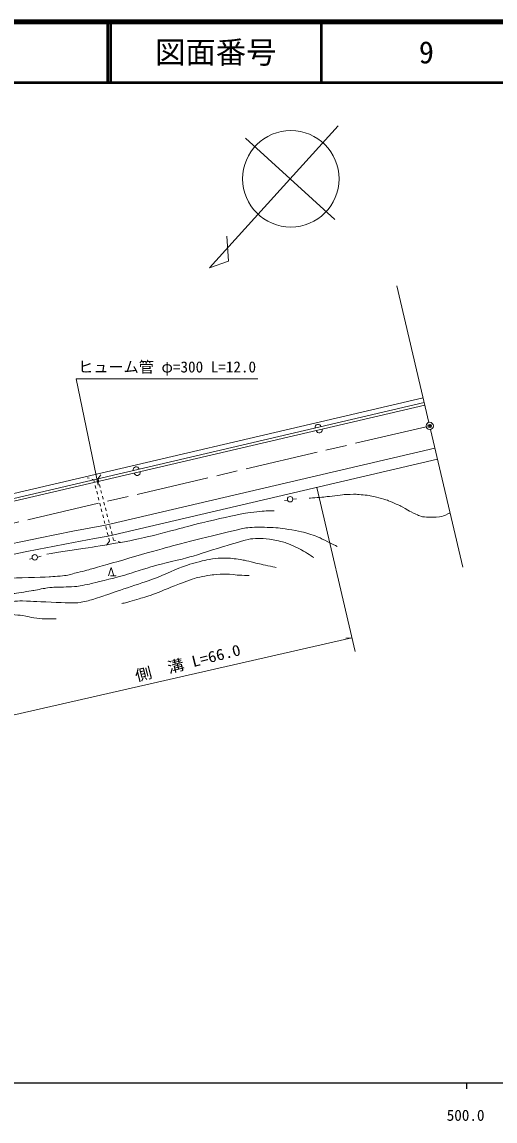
# Model space of a CAD drawing. Units: millimetres, scale not verified. Extents: x 40000 to 680000, y 20000 to 380000.
# Drawn here: x 494644 to 572700, y 198715 to 380000 of the extents above; entities that cross this region are included whole.
import ezdxf
from ezdxf.enums import TextEntityAlignment as Align

# ---------------------------------------------------------------- set-up
doc = ezdxf.new("R2010")
doc.units = ezdxf.units.MM
doc.header["$LTSCALE"] = 1000
doc.header["$PDMODE"] = 32
doc.header["$PDSIZE"] = 500
doc.linetypes.add('CHAIN', pattern=[18.5, 12, -1.5, 3.5, -1.5])
for name, color, linetype, lineweight in [('M-BGD', 7, 'Continuous', 13), ('M-BMK', 2, 'CHAIN', 13), ('M-STR-HTXT', 7, 'Continuous', 13), ('M-TTL', 2, 'Continuous', 140), ('M-TTL-BAND', 7, 'Continuous', 25), ('M-TTL-LINE', 7, 'Continuous', 50), ('M-TTL-TXT', 7, 'Continuous', 13), ('M-WORK', 1, 'Continuous', 13)]:
    doc.layers.add(name, color=color, linetype=linetype, lineweight=lineweight)
doc.layers.add('M-OTRS', color=6, linetype='Continuous')
doc.styles.add('ＭＳ ゴシック', font='')
doc.styles.get('ＭＳ ゴシック').set_extended_font_data('MS Gothic')

msp = doc.modelspace()

# ---------------------------------------------------------------- linework, layer by layer
at = {"layer": 'M-BGD'}
msp.add_circle((561924, 313367), 600, dxfattribs=at)
at = {"layer": 'M-BMK'}
msp.add_line((561340, 313230), (465176, 290769), dxfattribs=at)
at = {"layer": 'M-OTRS'}
msp.add_point((561924, 313367), dxfattribs=at)
at = {"layer": 'M-STR-HTXT'}
for p, q in [((507213, 303616), (507276, 304548)), ((549613, 276136), (543286, 303227)), ((549086, 278392), (548104, 278354))]:
    msp.add_line(p, q, dxfattribs=at)
for points in [[(507213, 303616), (503589, 321136), (533589, 321136)], [(549086, 278392), (484872, 263807), (485773, 264200)]]:
    msp.add_lwpolyline(points, dxfattribs=at)
at = {"layer": 'M-TTL'}
msp.add_line((680000, 380000), (40000, 380000), dxfattribs=at)
at = {"layer": 'M-TTL-BAND'}
for p, q in [((40000, 205000), (579000, 205000)), ((568000, 205000), (568000, 204000))]:
    msp.add_line(p, q, dxfattribs=at)
at = {"layer": 'M-TTL-LINE'}
for p, q in [((508747, 380000), (508747, 370000)), ((509247, 380000), (509247, 370000)), ((543997, 380000), (543997, 370000)), ((40000, 370000), (680000, 370000))]:
    msp.add_line(p, q, dxfattribs=at)
at = {"layer": 'M-WORK'}
for p, q in [((546271, 347439), (531502, 360822)), ((556484, 336495), (561787, 313951)), ((560835, 317997), (475448, 298054)), ((561017, 317223), (480422, 298399)), ((561120, 316787), (480596, 297980)), ((562062, 312782), (567406, 290064)), ((562787, 309698), (508409, 296997)), ((563215, 307881), (508874, 295189)), ((505421, 304824), (505714, 304731)), ((506190, 304579), (506483, 304486)), ((507169, 304646), (507665, 305307)), ((507285, 304194), (507169, 304646)), ((506483, 304486), (506599, 304033)), ((506724, 303549), (506849, 303065)), ((507534, 303225), (507410, 303709)), ((506973, 302581), (507098, 302096)), ((507222, 301612), (507347, 301128)), ((507783, 302257), (507659, 302741)), ((508032, 301288), (507908, 301772)), ((537982, 301081), (538463, 301150)), ((539344, 301278), (539959, 301367)), ((507471, 300644), (507596, 300159)), ((507720, 299675), (507845, 299191)), ((508281, 300320), (508157, 300804)), ((508531, 299351), (508406, 299835)), ((507969, 298707), (508094, 298222)), ((508218, 297738), (508343, 297254)), ((508780, 298383), (508655, 298867)), ((509029, 297414), (508904, 297898)), ((508468, 296770), (508592, 296285)), ((508717, 295801), (508841, 295317)), ((509278, 296446), (509153, 296930)), ((509527, 295477), (509402, 295961)), ((509082, 294380), (508586, 293719)), ((508966, 294833), (509082, 294380)), ((509768, 294540), (509651, 294993)), ((510061, 294447), (509768, 294540)), ((510830, 294202), (510537, 294295)), ((497211, 291727), (497816, 291869)), ((495871, 291411), (496345, 291523)), ((509277, 288642), (510180, 288642))]:
    msp.add_line(p, q, dxfattribs=at)
for points in [[(546790, 362852), (525560, 339425), (528724, 340559), (528442, 344660)], [(508913, 288642), (509363, 290035), (509812, 288642)]]:
    msp.add_lwpolyline(points, dxfattribs=at)
for centre, radius in [((539007, 354132), 7965), ((538894, 301281), 450), ((496762, 291690), 450)]:
    msp.add_circle(centre, radius, dxfattribs=at)
for centre, radius, start, end in [((543502, 313132), 500, 13.14669, 193.14669), ((543697, 312718), 500, 193.14669, 13.14669), ((513480, 306120), 500, 13.14669, 193.14669), ((513653, 305701), 500, 193.14669, 13.14669), ((605622, -237045), 542818, 100.31678, 109.54497), ((599668, -222431), 525523, 99.9488, 108.06094)]:
    msp.add_arc(centre, radius, start, end, dxfattribs=at)
for points, knots in [([(542011, 301439), (542554, 301476), (544180, 301615), (544721, 301670), (545337, 301734), (547178, 301983), (547795, 302034), (548187, 302066), (549370, 302103), (549763, 302087), (550237, 302067), (551657, 301938), (552124, 301851), (552695, 301743), (554386, 301304), (554936, 301116), (555400, 300957), (556738, 300336), (557179, 300121), (557470, 299978), (558308, 299480), (558595, 299328), (558851, 299193), (559628, 298802), (559894, 298687), (560061, 298615), (560575, 298429), (560754, 298397), (561017, 298350), (561819, 298292), (562086, 298296), (562452, 298302), (563554, 298354), (563908, 298448), (564185, 298521), (564824, 298789), (565300, 299018)], [0, 0, 0, 0, 1, 1, 1, 2, 2, 2, 3, 3, 3, 4, 4, 4, 5, 5, 5, 6, 6, 6, 7, 7, 7, 8, 8, 8, 9, 9, 9, 10, 10, 10, 11, 11, 11, 12, 12, 12, 12]), ([(536230, 299338), (535905, 299361), (534926, 299355), (534601, 299329), (533919, 299273), (531875, 299051), (531201, 298927), (529989, 298705), (526381, 297887), (525181, 297605), (524374, 297415), (521970, 296774), (521167, 296566), (520053, 296278), (516714, 295398), (515595, 295126), (514905, 294958), (512823, 294502), (512125, 294371), (510960, 294152), (507453, 293561), (506283, 293375), (504779, 293135), (500260, 292455), (498751, 292242)], [0, 0, 0, 0, 1, 1, 1, 2, 2, 2, 3, 3, 3, 4, 4, 4, 5, 5, 5, 6, 6, 6, 7, 7, 7, 8, 8, 8, 8]), ([(546635, 293474), (546033, 293819), (544167, 294752), (543528, 295027), (543060, 295229), (541612, 295732), (541115, 295849), (540346, 296029), (538005, 296419), (537220, 296510), (536567, 296585), (534595, 296675), (533938, 296675), (533418, 296675), (531850, 296620), (531341, 296510), (528852, 295971), (521444, 294098), (518983, 293440), (516355, 292738), (508521, 290448), (505901, 289715), (505391, 289572), (503850, 289193), (503337, 289063), (503054, 288992), (502209, 288749), (501920, 288709), (501363, 288631), (499678, 288501), (499115, 288473), (497751, 288406), (493656, 288292), (492292, 288237), (491904, 288221), (490740, 288177), (490356, 288119), (489319, 287963), (486810, 287531), (484933, 287193)], [0, 0, 0, 0, 1, 1, 1, 2, 2, 2, 3, 3, 3, 4, 4, 4, 5, 5, 5, 6, 6, 6, 7, 7, 7, 8, 8, 8, 9, 9, 9, 10, 10, 10, 11, 11, 11, 12, 12, 12, 13, 13, 13, 13]), ([(542802, 291658), (542390, 291955), (541092, 292755), (540643, 292991), (540143, 293252), (538597, 293955), (538063, 294137), (537641, 294281), (536326, 294536), (535887, 294610), (535519, 294671), (534405, 294799), (534032, 294812), (533698, 294823), (532689, 294798), (532363, 294728), (531498, 294542), (528954, 293788), (528107, 293536), (526953, 293193), (523518, 292076), (522359, 291751), (521160, 291414), (517522, 290564), (516323, 290230), (515378, 289967), (512587, 289035), (511643, 288769), (510585, 288472), (507390, 287666), (506321, 287414), (505802, 287292), (504233, 286973), (503705, 286899), (503358, 286851), (502308, 286818), (501958, 286805), (501547, 286790), (500314, 286781), (499904, 286758), (499643, 286743), (498863, 286652), (498605, 286611), (498164, 286542), (496849, 286285), (496409, 286210), (495824, 286110), (494071, 285803), (493481, 285738), (492794, 285661), (490723, 285551), (490034, 285502), (489715, 285479), (488756, 285416), (488439, 285373), (487817, 285291), (486308, 285065), (485183, 284890)], [0, 0, 0, 0, 1, 1, 1, 2, 2, 2, 3, 3, 3, 4, 4, 4, 5, 5, 5, 6, 6, 6, 7, 7, 7, 8, 8, 8, 9, 9, 9, 10, 10, 10, 11, 11, 11, 12, 12, 12, 13, 13, 13, 14, 14, 14, 15, 15, 15, 16, 16, 16, 17, 17, 17, 18, 18, 18, 19, 19, 19, 19]), ([(536614, 290000), (536056, 290119), (534384, 290487), (533828, 290614), (533289, 290737), (531680, 291149), (531136, 291252), (530682, 291338), (529307, 291524), (528846, 291559), (528484, 291586), (527391, 291586), (527028, 291559), (526647, 291529), (525512, 291361), (525139, 291275), (524427, 291112), (522301, 290561), (521612, 290317), (520601, 289958), (517660, 288640), (516654, 288267), (515068, 287681), (510255, 286071), (508655, 285524), (508180, 285361), (506758, 284861), (506275, 284721), (505875, 284605), (504658, 284305), (504245, 284249), (503861, 284196), (502696, 284169), (502309, 284178), (501158, 284204), (497709, 284379), (496559, 284424), (496101, 284442), (494726, 284526), (494269, 284495), (492541, 284377), (487878, 283959), (485283, 283695)], [0, 0, 0, 0, 1, 1, 1, 2, 2, 2, 3, 3, 3, 4, 4, 4, 5, 5, 5, 6, 6, 6, 7, 7, 7, 8, 8, 8, 9, 9, 9, 10, 10, 10, 11, 11, 11, 12, 12, 12, 13, 13, 13, 14, 14, 14, 14]), ([(532127, 288720), (531823, 288711), (530910, 288724), (530607, 288741), (530162, 288766), (528833, 288920), (528387, 288930), (527971, 288939), (526722, 288888), (526310, 288835), (525719, 288760), (523956, 288449), (523382, 288292), (522758, 288122), (520941, 287435), (520336, 287206), (519842, 287019), (518380, 286411), (517890, 286215), (517581, 286090), (516655, 285713), (516341, 285601), (515981, 285472), (514889, 285123), (514523, 285011), (513996, 284849), (512412, 284375), (511879, 284231), (511726, 284190), (511258, 284105), (511100, 284090)], [0, 0, 0, 0, 1, 1, 1, 2, 2, 2, 3, 3, 3, 4, 4, 4, 5, 5, 5, 6, 6, 6, 7, 7, 7, 8, 8, 8, 9, 9, 9, 10, 10, 10, 10]), ([(500301, 281561), (499841, 281528), (498452, 281518), (497991, 281544), (497631, 281565), (496560, 281739), (496203, 281797), (495836, 281858), (494742, 282095), (494372, 282141), (494001, 282188), (492881, 282266), (492507, 282259), (492106, 282252), (490907, 282119), (490509, 282072), (489517, 281955), (486935, 281632), (485317, 281424)], [0, 0, 0, 0, 1, 1, 1, 2, 2, 2, 3, 3, 3, 4, 4, 4, 5, 5, 5, 6, 6, 6, 6])]:
    msp.add_open_spline(points, degree=3, knots=knots, dxfattribs=at)

# ---------------------------------------------------------------- texts
at = {"layer": 'M-STR-HTXT', "style": 'ＭＳ ゴシック'}
msp.add_text('ヒューム管 φ=300 L=12.0', height=1833, dxfattribs=at).set_placement((518589, 321636), align=Align.BOTTOM_CENTER)
at = {"layer": 'M-STR-HTXT', "style": 'ＭＳ ゴシック', "width": 1.1}
msp.add_text('側\u3000溝 L=66.0', height=1833, rotation=14.271, dxfattribs=at).set_placement((522370, 272875), align=Align.BOTTOM_CENTER)
at = {"layer": 'M-TTL-BAND', "style": 'ＭＳ ゴシック'}
msp.add_text('500.0', height=1833, dxfattribs=at).set_placement((567844, 198195), align=Align.BOTTOM_CENTER)
at = {"layer": 'M-TTL-TXT', "style": 'ＭＳ ゴシック'}
for s, p in [('図面番号', (526622, 375000)), ('9', (561372, 375000))]:
    msp.add_text(s, height=3666, dxfattribs=at).set_placement(p, align=Align.MIDDLE_CENTER)

doc.saveas('drawing.dxf')
